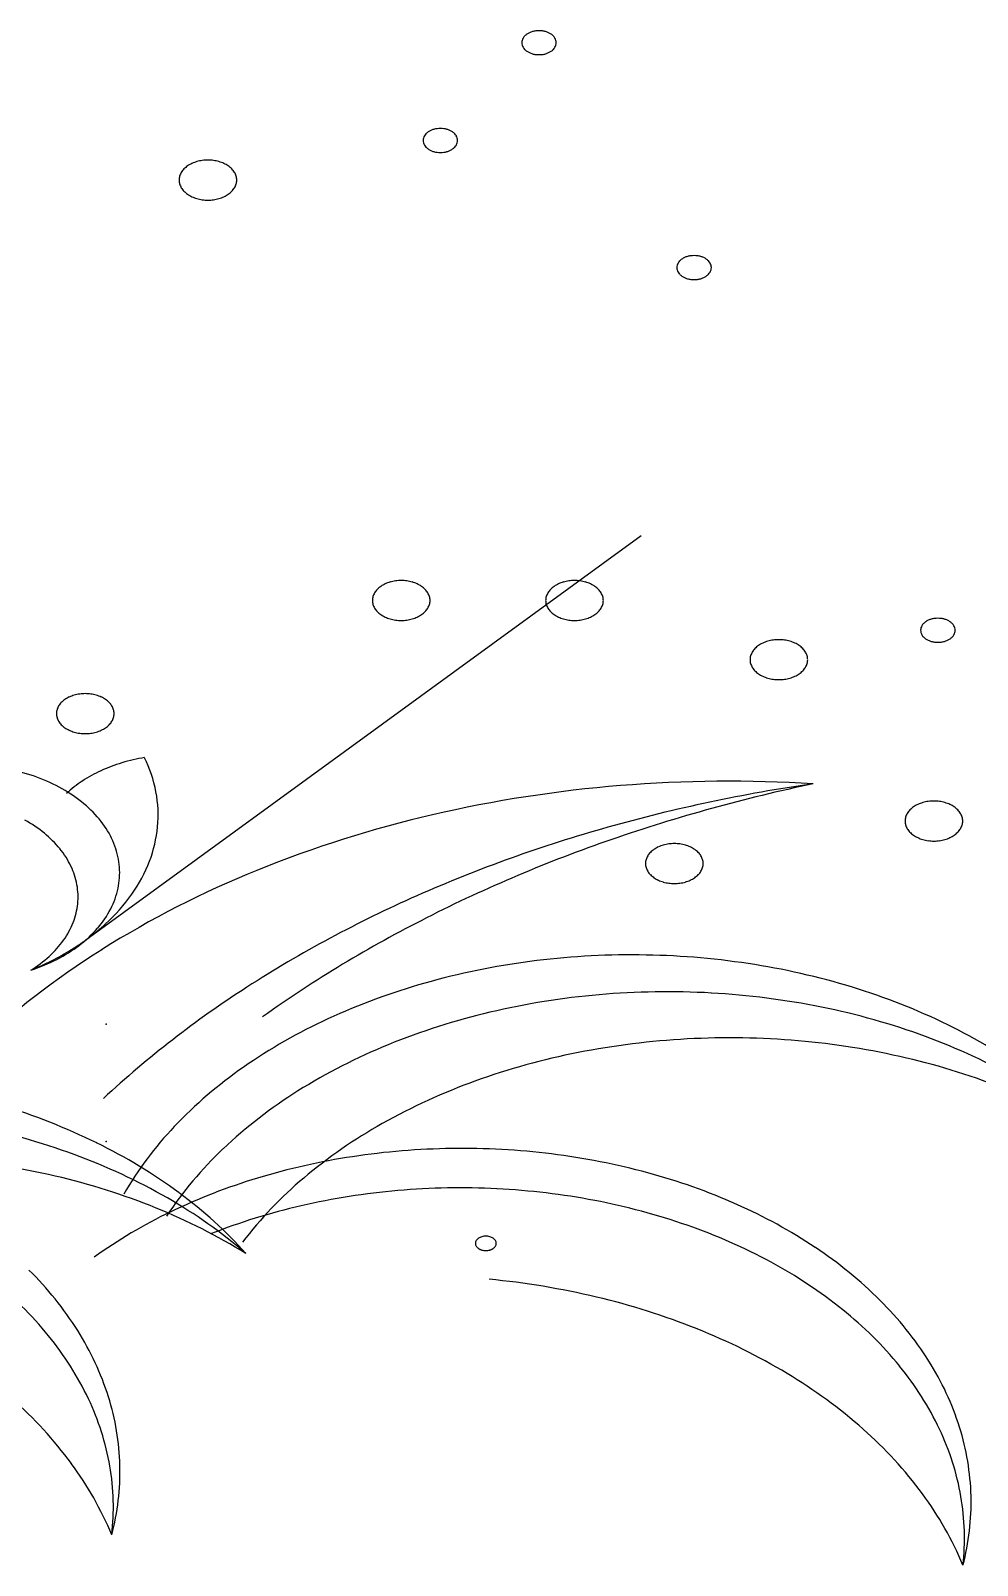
# Model space of a CAD drawing. Header units: millimetres. Extents: x 22565 to 38821, y 15578 to 26720.
# Drawn here: x 32014.7 to 32159.2, y 20172.5 to 20406.9 of the extents above; entities that cross this region are included whole.
import ezdxf

# ---------------------------------------------------------------- set-up
doc = ezdxf.new("R2010")
doc.units = ezdxf.units.MM

# ---------------------------------------------------------------- blocks, each defined once
blk = doc.blocks.new('A$C58B90030')
blk.add_line((493.64, 352.4), (578.44, 414.18))
for centre, radius, start, end in [((561.65, 489.39), 1.45, 148.9878, 163.819), ((561.9, 489.23), 1.76, 135.8742, 148.9552), ((562.21, 488.94), 2.18, 124.5741, 135.9006), ((562.49, 488.53), 2.67, 114.7365, 124.6225), ((562.7, 488.09), 3.16, 105.9423, 114.7864), ((562.81, 487.72), 3.55, 97.8043, 105.9874), ((562.84, 487.51), 3.76, 89.9804, 97.8451), ((562.84, 487.51), 3.76, 82.1549, 90.0196), ((562.87, 487.72), 3.55, 74.0126, 82.1957), ((562.98, 488.09), 3.16, 65.2136, 74.0577), ((563.19, 488.53), 2.67, 55.3775, 65.2635), ((563.47, 488.94), 2.18, 44.0994, 55.4259), ((563.77, 489.23), 1.76, 31.0448, 44.1258), ((564.03, 489.39), 1.45, 16.181, 31.0122), ((561.5, 489.43), 1.3, 163.936, 179.9195), ((561.5, 489.44), 1.3, 180.0805, 196.064), ((561.65, 489.48), 1.45, 196.181, 211.0122), ((561.9, 489.64), 1.76, 211.0448, 224.1258), ((562.21, 489.93), 2.18, 224.0994, 235.4259), ((562.49, 490.34), 2.67, 235.3775, 245.2635), ((562.7, 490.78), 3.16, 245.2136, 254.0577), ((562.81, 491.15), 3.55, 254.0126, 262.1957), ((562.84, 491.37), 3.76, 262.1549, 270.0196), ((562.84, 491.37), 3.76, 269.9804, 277.8451), ((562.87, 491.15), 3.55, 277.8043, 285.9874), ((562.98, 490.78), 3.16, 285.9423, 294.7864), ((563.19, 490.34), 2.67, 294.7365, 304.6225), ((563.47, 489.93), 2.18, 304.5741, 315.9006), ((563.77, 489.64), 1.76, 315.8742, 328.9552), ((564.03, 489.48), 1.45, 328.9878, 343.819), ((564.18, 489.43), 1.3, 0.0805, 16.064), ((564.18, 489.44), 1.3, 343.936, 359.9195), ((547.42, 473.6), 2.67, 114.7365, 124.6225), ((547.63, 473.16), 3.16, 105.9423, 114.7864), ((547.74, 472.78), 3.55, 97.8043, 105.9874), ((547.77, 472.57), 3.76, 89.9804, 97.8451), ((547.77, 472.57), 3.76, 82.1549, 90.0196), ((547.8, 472.78), 3.55, 74.0126, 82.1957), ((547.91, 473.16), 3.16, 65.2136, 74.0577), ((548.12, 473.6), 2.67, 55.3775, 65.2635), ((546.43, 474.5), 1.3, 163.936, 179.9195), ((546.43, 474.5), 1.3, 180.0805, 196.064), ((546.58, 474.45), 1.45, 148.9878, 163.819), ((546.58, 474.55), 1.45, 196.181, 211.0122), ((546.84, 474.29), 1.76, 135.8742, 148.9552), ((546.84, 474.7), 1.76, 211.0448, 224.1258), ((547.14, 474), 2.18, 124.5741, 135.9006), ((548.4, 474), 2.18, 44.0994, 55.4259), ((548.71, 474.29), 1.76, 31.0448, 44.1258), ((548.71, 474.7), 1.76, 315.8742, 328.9552), ((548.96, 474.45), 1.45, 16.181, 31.0122), ((548.96, 474.55), 1.45, 328.9878, 343.819), ((549.11, 474.5), 1.3, 0.0805, 16.064), ((549.11, 474.5), 1.3, 343.936, 359.9195), ((512.03, 466.21), 5.26, 105.9423, 114.7864), ((512.21, 465.59), 5.91, 97.8043, 105.9874), ((512.27, 465.23), 6.27, 89.9804, 97.8451), ((512.27, 465.23), 6.27, 82.1549, 90.0196), ((512.33, 465.59), 5.91, 74.0126, 82.1957), ((512.51, 466.21), 5.26, 65.2136, 74.0577), ((547.14, 475), 2.18, 224.0994, 235.4259), ((547.42, 475.4), 2.67, 235.3775, 245.2635), ((547.63, 475.84), 3.16, 245.2136, 254.0577), ((547.74, 476.21), 3.55, 254.0126, 262.1957), ((547.77, 476.43), 3.76, 262.1549, 270.0196), ((547.77, 476.43), 3.76, 269.9804, 277.8451), ((547.8, 476.21), 3.55, 277.8043, 285.9874), ((547.91, 475.84), 3.16, 285.9423, 294.7864), ((548.12, 475.4), 2.67, 294.7365, 304.6225), ((548.4, 475), 2.18, 304.5741, 315.9006), ((510.03, 468.44), 2.17, 163.936, 179.9195), ((510.28, 468.37), 2.42, 148.9878, 163.819), ((510.71, 468.11), 2.93, 135.8742, 148.9552), ((511.22, 467.62), 3.63, 124.5741, 135.9006), ((511.69, 466.94), 4.45, 114.7365, 124.6225), ((512.85, 466.94), 4.45, 55.3775, 65.2635), ((513.32, 467.62), 3.63, 44.0994, 55.4259), ((513.83, 468.11), 2.93, 31.0448, 44.1258), ((514.26, 468.37), 2.42, 16.181, 31.0122), ((514.51, 468.44), 2.17, 0.0805, 16.064), ((510.03, 468.45), 2.17, 180.0805, 196.064), ((510.28, 468.53), 2.42, 196.181, 211.0122), ((510.71, 468.79), 2.93, 211.0448, 224.1258), ((511.22, 469.28), 3.63, 224.0994, 235.4259), ((513.32, 469.28), 3.63, 304.5741, 315.9006), ((513.83, 468.79), 2.93, 315.8742, 328.9552), ((514.26, 468.53), 2.42, 328.9878, 343.819), ((514.51, 468.45), 2.17, 343.936, 359.9195), ((511.69, 469.95), 4.45, 235.3775, 245.2635), ((512.03, 470.68), 5.26, 245.2136, 254.0577), ((512.21, 471.31), 5.91, 254.0126, 262.1957), ((512.27, 471.66), 6.27, 262.1549, 270.0196), ((512.27, 471.66), 6.27, 269.9804, 277.8451), ((512.33, 471.31), 5.91, 277.8043, 285.9874), ((512.51, 470.68), 5.26, 285.9423, 294.7864), ((512.85, 469.95), 4.45, 294.7365, 304.6225), ((585.18, 455.08), 1.3, 163.936, 179.9195), ((585.18, 455.08), 1.3, 180.0805, 196.064), ((585.32, 455.03), 1.45, 148.9878, 163.819), ((585.58, 454.87), 1.76, 135.8742, 148.9552), ((585.89, 454.58), 2.18, 124.5741, 135.9006), ((586.17, 454.18), 2.67, 114.7365, 124.6225), ((586.37, 453.74), 3.16, 105.9423, 114.7864), ((586.48, 453.36), 3.55, 97.8043, 105.9874), ((586.52, 453.15), 3.76, 89.9804, 97.8451), ((586.52, 453.15), 3.76, 82.1549, 90.0196), ((586.55, 453.36), 3.55, 74.0126, 82.1957), ((586.66, 453.74), 3.16, 65.2136, 74.0577), ((586.87, 454.18), 2.67, 55.3775, 65.2635), ((587.15, 454.58), 2.18, 44.0994, 55.4259), ((587.45, 454.87), 1.76, 31.0448, 44.1258), ((587.71, 455.03), 1.45, 16.181, 31.0122), ((587.86, 455.08), 1.3, 0.0805, 16.064), ((587.86, 455.08), 1.3, 343.936, 359.9195), ((585.32, 455.13), 1.45, 196.181, 211.0122), ((585.58, 455.28), 1.76, 211.0448, 224.1258), ((585.89, 455.58), 2.18, 224.0994, 235.4259), ((586.17, 455.98), 2.67, 235.3775, 245.2635), ((586.37, 456.42), 3.16, 245.2136, 254.0577), ((586.48, 456.8), 3.55, 254.0126, 262.1957), ((586.52, 457.01), 3.76, 262.1549, 270.0196), ((586.52, 457.01), 3.76, 269.9804, 277.8451), ((586.55, 456.8), 3.55, 277.8043, 285.9874), ((586.66, 456.42), 3.16, 285.9423, 294.7864), ((586.87, 455.98), 2.67, 294.7365, 304.6225), ((587.15, 455.58), 2.18, 304.5741, 315.9006), ((587.45, 455.28), 1.76, 315.8742, 328.9552), ((587.71, 455.13), 1.45, 328.9878, 343.819), ((540.23, 403.89), 2.93, 135.8742, 148.9552), ((540.74, 403.4), 3.63, 124.5741, 135.9006), ((541.21, 402.73), 4.45, 114.7365, 124.6225), ((541.55, 402), 5.26, 105.9423, 114.7864), ((541.74, 401.37), 5.91, 97.8043, 105.9874), ((541.79, 401.02), 6.27, 89.9804, 97.8451), ((541.8, 401.02), 6.27, 82.1549, 90.0196), ((541.85, 401.37), 5.91, 74.0126, 82.1957), ((542.03, 402), 5.26, 65.2136, 74.0577), ((542.37, 402.73), 4.45, 55.3775, 65.2635), ((542.84, 403.4), 3.63, 44.0994, 55.4259), ((543.35, 403.89), 2.93, 31.0448, 44.1258), ((566.69, 403.89), 2.93, 135.8742, 148.9552), ((567.2, 403.4), 3.63, 124.5741, 135.9006), ((567.67, 402.73), 4.45, 114.7365, 124.6225), ((568.01, 402), 5.26, 105.9423, 114.7864), ((568.2, 401.37), 5.91, 97.8043, 105.9874), ((568.25, 401.02), 6.27, 89.9804, 97.8451), ((568.26, 401.02), 6.27, 82.1549, 90.0196), ((568.31, 401.37), 5.91, 74.0126, 82.1957), ((568.49, 402), 5.26, 65.2136, 74.0577), ((568.83, 402.73), 4.45, 55.3775, 65.2635), ((569.3, 403.4), 3.63, 44.0994, 55.4259), ((569.81, 403.89), 2.93, 31.0448, 44.1258), ((539.56, 404.23), 2.17, 163.936, 179.9195), ((539.56, 404.24), 2.17, 180.0805, 196.064), ((539.8, 404.15), 2.42, 148.9878, 163.819), ((539.8, 404.31), 2.42, 196.181, 211.0122), ((543.78, 404.15), 2.42, 16.181, 31.0122), ((543.78, 404.31), 2.42, 328.9878, 343.819), ((544.03, 404.23), 2.17, 0.0805, 16.064), ((544.03, 404.24), 2.17, 343.936, 359.9195), ((566.02, 404.23), 2.17, 163.936, 179.9195), ((566.02, 404.24), 2.17, 180.0805, 196.064), ((566.26, 404.15), 2.42, 148.9878, 163.819), ((566.26, 404.31), 2.42, 196.181, 211.0122), ((570.24, 404.15), 2.42, 16.181, 31.0122), ((570.24, 404.31), 2.42, 328.9878, 343.819), ((570.49, 404.23), 2.17, 0.0805, 16.064), ((570.49, 404.24), 2.17, 343.936, 359.9195), ((540.23, 404.57), 2.93, 211.0448, 224.1258), ((540.74, 405.06), 3.63, 224.0994, 235.4259), ((541.21, 405.74), 4.45, 235.3775, 245.2635), ((541.55, 406.47), 5.26, 245.2136, 254.0577), ((541.74, 407.09), 5.91, 254.0126, 262.1957), ((541.79, 407.45), 6.27, 262.1549, 270.0196), ((541.8, 407.45), 6.27, 269.9804, 277.8451), ((541.85, 407.09), 5.91, 277.8043, 285.9874), ((542.03, 406.47), 5.26, 285.9423, 294.7864), ((542.37, 405.74), 4.45, 294.7365, 304.6225), ((542.84, 405.06), 3.63, 304.5741, 315.9006), ((543.35, 404.57), 2.93, 315.8742, 328.9552), ((566.69, 404.57), 2.93, 211.0448, 224.1258), ((567.2, 405.06), 3.63, 224.0994, 235.4259), ((567.67, 405.74), 4.45, 235.3775, 245.2635), ((568.01, 406.47), 5.26, 245.2136, 254.0577), ((568.2, 407.09), 5.91, 254.0126, 262.1957), ((568.25, 407.45), 6.27, 262.1549, 270.0196), ((568.26, 407.45), 6.27, 269.9804, 277.8451), ((568.31, 407.09), 5.91, 277.8043, 285.9874), ((568.49, 406.47), 5.26, 285.9423, 294.7864), ((568.83, 405.74), 4.45, 294.7365, 304.6225), ((569.3, 405.06), 3.63, 304.5741, 315.9006), ((569.81, 404.57), 2.93, 315.8742, 328.9552), ((623.12, 399.18), 2.18, 124.5741, 135.9006), ((623.4, 398.78), 2.67, 114.7365, 124.6225), ((623.61, 398.34), 3.16, 105.9423, 114.7864), ((623.72, 397.96), 3.55, 97.8043, 105.9874), ((623.75, 397.75), 3.76, 89.9804, 97.8451), ((623.75, 397.75), 3.76, 82.1549, 90.0196), ((623.78, 397.96), 3.55, 74.0126, 82.1957), ((623.89, 398.34), 3.16, 65.2136, 74.0577), ((624.1, 398.78), 2.67, 55.3775, 65.2635), ((624.38, 399.18), 2.18, 44.0994, 55.4259), ((622.41, 399.68), 1.3, 163.936, 179.9195), ((622.41, 399.68), 1.3, 180.0805, 196.064), ((622.56, 399.63), 1.45, 148.9878, 163.819), ((622.56, 399.73), 1.45, 196.181, 211.0122), ((622.82, 399.47), 1.76, 135.8742, 148.9552), ((622.82, 399.88), 1.76, 211.0448, 224.1258), ((623.12, 400.18), 2.18, 224.0994, 235.4259), ((624.38, 400.18), 2.18, 304.5741, 315.9006), ((624.69, 399.47), 1.76, 31.0448, 44.1258), ((624.69, 399.88), 1.76, 315.8742, 328.9552), ((624.94, 399.63), 1.45, 16.181, 31.0122), ((624.94, 399.73), 1.45, 328.9878, 343.819), ((625.09, 399.68), 1.3, 0.0805, 16.064), ((625.09, 399.68), 1.3, 343.936, 359.9195), ((597.48, 395.11), 2.42, 148.9878, 163.819), ((597.91, 394.85), 2.93, 135.8742, 148.9552), ((598.42, 394.36), 3.63, 124.5741, 135.9006), ((598.88, 393.68), 4.45, 114.7365, 124.6225), ((599.23, 392.95), 5.26, 105.9423, 114.7864), ((599.41, 392.33), 5.91, 97.8043, 105.9874), ((599.46, 391.97), 6.27, 89.9804, 97.8451), ((599.47, 391.97), 6.27, 82.1549, 90.0196), ((599.52, 392.33), 5.91, 74.0126, 82.1957), ((599.7, 392.95), 5.26, 65.2136, 74.0577), ((600.05, 393.68), 4.45, 55.3775, 65.2635), ((600.52, 394.36), 3.63, 44.0994, 55.4259), ((601.02, 394.85), 2.93, 31.0448, 44.1258), ((601.45, 395.11), 2.42, 16.181, 31.0122), ((623.4, 400.58), 2.67, 235.3775, 245.2635), ((623.61, 401.02), 3.16, 245.2136, 254.0577), ((623.72, 401.39), 3.55, 254.0126, 262.1957), ((623.75, 401.61), 3.76, 262.1549, 270.0196), ((623.75, 401.61), 3.76, 269.9804, 277.8451), ((623.78, 401.39), 3.55, 277.8043, 285.9874), ((623.89, 401.02), 3.16, 285.9423, 294.7864), ((624.1, 400.58), 2.67, 294.7365, 304.6225), ((597.23, 395.19), 2.17, 163.936, 179.9195), ((597.23, 395.19), 2.17, 180.0805, 196.064), ((597.48, 395.27), 2.42, 196.181, 211.0122), ((597.91, 395.53), 2.93, 211.0448, 224.1258), ((601.02, 395.53), 2.93, 315.8742, 328.9552), ((601.45, 395.27), 2.42, 328.9878, 343.819), ((601.7, 395.19), 2.17, 0.0805, 16.064), ((601.7, 395.19), 2.17, 343.936, 359.9195), ((598.42, 396.02), 3.63, 224.0994, 235.4259), ((598.88, 396.69), 4.45, 235.3775, 245.2635), ((599.23, 397.43), 5.26, 245.2136, 254.0577), ((599.41, 398.05), 5.91, 254.0126, 262.1957), ((599.46, 398.41), 6.27, 262.1549, 270.0196), ((599.47, 398.41), 6.27, 269.9804, 277.8451), ((599.52, 398.05), 5.91, 277.8043, 285.9874), ((599.7, 397.43), 5.26, 285.9423, 294.7864), ((600.05, 396.69), 4.45, 294.7365, 304.6225), ((600.52, 396.02), 3.63, 304.5741, 315.9006), ((492.96, 385.45), 4.45, 114.7365, 124.6225), ((493.3, 384.71), 5.26, 105.9423, 114.7864), ((493.49, 384.09), 5.91, 97.8043, 105.9874), ((493.54, 383.73), 6.27, 89.9804, 97.8451), ((493.54, 383.73), 6.27, 82.1549, 90.0196), ((493.6, 384.09), 5.91, 74.0126, 82.1957), ((493.78, 384.71), 5.26, 65.2136, 74.0577), ((494.12, 385.45), 4.45, 55.3775, 65.2635), ((491.31, 386.95), 2.17, 163.936, 179.9195), ((491.31, 386.95), 2.17, 180.0805, 196.064), ((491.55, 386.87), 2.42, 148.9878, 163.819), ((491.98, 386.61), 2.93, 135.8742, 148.9552), ((492.49, 386.12), 3.63, 124.5741, 135.9006), ((494.59, 386.12), 3.63, 44.0994, 55.4259), ((495.1, 386.61), 2.93, 31.0448, 44.1258), ((495.53, 386.87), 2.42, 16.181, 31.0122), ((495.78, 386.95), 2.17, 0.0805, 16.064), ((495.78, 386.95), 2.17, 343.936, 359.9195), ((491.55, 387.03), 2.42, 196.181, 211.0122), ((491.98, 387.29), 2.93, 211.0448, 224.1258), ((492.49, 387.78), 3.63, 224.0994, 235.4259), ((492.96, 388.46), 4.45, 235.3775, 245.2635), ((494.12, 388.46), 4.45, 294.7365, 304.6225), ((494.59, 387.78), 3.63, 304.5741, 315.9006), ((495.1, 387.29), 2.93, 315.8742, 328.9552), ((495.53, 387.03), 2.42, 328.9878, 343.819), ((493.3, 389.19), 5.26, 245.2136, 254.0577), ((493.49, 389.81), 5.91, 254.0126, 262.1957), ((493.54, 390.17), 6.27, 262.1549, 270.0196), ((493.54, 390.17), 6.27, 269.9804, 277.8451), ((493.6, 389.81), 5.91, 277.8043, 285.9874), ((493.78, 389.19), 5.26, 285.9423, 294.7864), ((506.98, 353.13), 27.45, 99.1614, 106.5791), ((483.92, 371.13), 20.78, 10.7648, 25.9343), ((475.98, 349.58), 29.47, 67.6657, 76.3093), ((504.74, 358.92), 21.22, 114.4827, 123.2897), ((506.16, 355.82), 24.63, 106.5459, 114.519), ((477.6, 353.48), 25.25, 58.1324, 67.7147), ((502.8, 361.84), 17.72, 123.2535, 133.1874), ((591.12, 179.58), 197.01, 94.6104, 103.0744), ((639.22, 135.6), 243.09, 98.1582, 105.7287), ((656.73, 128.09), 253.53, 101.8367, 109.061), ((591.89, 172.1), 204.53, 86.4021, 94.6571), ((479.99, 357.29), 20.75, 47.2603, 58.1827), ((485.41, 371.46), 19.26, 354.6734, 10.6285), ((622.56, 369.04), 4.45, 114.7365, 124.6225), ((622.9, 368.3), 5.26, 105.9423, 114.7864), ((623.09, 367.68), 5.91, 97.8043, 105.9874), ((623.14, 367.32), 6.27, 89.9804, 97.8451), ((623.15, 367.32), 6.27, 82.1549, 90.0196), ((623.2, 367.68), 5.91, 74.0126, 82.1957), ((623.38, 368.3), 5.26, 65.2136, 74.0577), ((623.72, 369.04), 4.45, 55.3775, 65.2635), ((474.6, 353.03), 20.15, 50.9241, 61.2113), ((482.74, 360.24), 16.72, 34.678, 47.2957), ((586.64, 198.18), 177.88, 103.0235, 112.0851), ((620.91, 370.54), 2.17, 163.936, 179.9195), ((620.91, 370.54), 2.17, 180.0805, 196.064), ((621.15, 370.46), 2.42, 148.9878, 163.819), ((621.59, 370.2), 2.93, 135.8742, 148.9552), ((622.09, 369.71), 3.63, 124.5741, 135.9006), ((624.19, 369.71), 3.63, 44.0994, 55.4259), ((624.7, 370.2), 2.93, 31.0448, 44.1258), ((625.13, 370.46), 2.42, 16.181, 31.0122), ((625.38, 370.54), 2.17, 0.0805, 16.064), ((625.38, 370.54), 2.17, 343.936, 359.9195), ((477.01, 355.98), 16.34, 39.1341, 50.9652), ((485.24, 361.98), 13.68, 20.2418, 34.6648), ((484.65, 371.58), 20.03, 338.9753, 354.5225), ((632.46, 159.11), 218.63, 105.6931, 113.819), ((621.15, 370.62), 2.42, 196.181, 211.0122), ((621.59, 370.88), 2.93, 211.0448, 224.1258), ((622.09, 371.37), 3.63, 224.0994, 235.4259), ((622.56, 372.05), 4.45, 235.3775, 245.2635), ((623.72, 372.05), 4.45, 294.7365, 304.6225), ((624.19, 371.37), 3.63, 304.5741, 315.9006), ((624.7, 370.88), 2.93, 315.8742, 328.9552), ((625.13, 370.62), 2.42, 328.9878, 343.819), ((479.39, 357.91), 13.27, 25.555, 39.1418), ((486.88, 362.6), 11.92, 4.3445, 20.1461), ((647.53, 154.37), 225.69, 109.0313, 116.8388), ((581.95, 363.71), 2.93, 135.8742, 148.9552), ((582.45, 363.22), 3.63, 124.5741, 135.9006), ((582.92, 362.55), 4.45, 114.7365, 124.6225), ((583.27, 361.81), 5.26, 105.9423, 114.7864), ((583.45, 361.19), 5.91, 97.8043, 105.9874), ((583.5, 360.83), 6.27, 89.9804, 97.8451), ((583.51, 360.83), 6.27, 82.1549, 90.0196), ((583.56, 361.19), 5.91, 74.0126, 82.1957), ((583.74, 361.81), 5.26, 65.2136, 74.0577), ((584.08, 362.55), 4.45, 55.3775, 65.2635), ((584.55, 363.22), 3.63, 44.0994, 55.4259), ((585.06, 363.71), 2.93, 31.0448, 44.1258), ((622.9, 372.78), 5.26, 245.2136, 254.0577), ((623.09, 373.4), 5.91, 254.0126, 262.1957), ((623.14, 373.76), 6.27, 262.1549, 270.0196), ((623.15, 373.76), 6.27, 269.9804, 277.8451), ((623.2, 373.4), 5.91, 277.8043, 285.9874), ((623.38, 372.78), 5.26, 285.9423, 294.7864), ((481.18, 358.79), 11.28, 10.3509, 25.4934), ((487.24, 362.66), 11.56, 348.0537, 4.1861), ((481.84, 372.7), 23.05, 324.7285, 338.8877), ((581.27, 364.05), 2.17, 163.936, 179.9195), ((581.27, 364.05), 2.17, 180.0805, 196.064), ((581.51, 363.97), 2.42, 148.9878, 163.819), ((581.51, 364.13), 2.42, 196.181, 211.0122), ((585.49, 363.97), 2.42, 16.181, 31.0122), ((585.49, 364.13), 2.42, 328.9878, 343.819), ((585.74, 364.05), 2.17, 0.0805, 16.064), ((585.74, 364.05), 2.17, 343.936, 359.9195), ((576.54, 222.66), 151.4, 112.0281, 122.1192), ((581.95, 364.39), 2.93, 211.0448, 224.1258), ((582.45, 364.88), 3.63, 224.0994, 235.4259), ((582.92, 365.55), 4.45, 235.3775, 245.2635), ((583.27, 366.29), 5.26, 245.2136, 254.0577), ((583.45, 366.91), 5.91, 254.0126, 262.1957), ((583.5, 367.27), 6.27, 262.1549, 270.0196), ((583.51, 367.27), 6.27, 269.9804, 277.8451), ((583.56, 366.91), 5.91, 277.8043, 285.9874), ((583.74, 366.29), 5.26, 285.9423, 294.7864), ((584.08, 365.55), 4.45, 294.7365, 304.6225), ((584.55, 364.88), 3.63, 304.5741, 315.9006), ((585.06, 364.39), 2.93, 315.8742, 328.9552), ((481.96, 358.95), 10.48, 354.3209, 10.2148), ((477.67, 375.65), 28.16, 312.3261, 324.7188), ((486.24, 362.91), 12.59, 332.6796, 347.9175), ((620.05, 186.9), 188.19, 113.7798, 122.7608), ((481.52, 359.03), 10.93, 338.7091, 354.1726), ((484.12, 364.02), 14.98, 319.0531, 332.6256), ((479.98, 359.65), 12.59, 324.5497, 338.6241), ((473.14, 380.6), 34.87, 301.6139, 312.3613), ((481.42, 366.35), 18.55, 307.2972, 319.0683), ((633.1, 182.63), 193.95, 116.8069, 125.4451), ((477.71, 361.26), 15.37, 312.22, 324.5411), ((561.37, 246.6), 123.06, 122.0608, 133.6488), ((469.22, 386.9), 42.29, 292.2145, 301.6624), ((475.25, 363.95), 19.02, 301.5632, 312.255), ((476.72, 373.76), 27.36, 288.0788, 297.1628), ((478.77, 369.79), 22.89, 297.1121, 307.3429), ((576.96, 230.93), 119.17, 89.4346, 97.4792), ((577.05, 231.44), 118.66, 81.4089, 89.4766), ((576, 237.58), 112.45, 97.4356, 105.7983), ((578.27, 238.97), 111.03, 73.0191, 81.4531), ((602.85, 213.43), 156.57, 122.7214, 132.875), ((572.51, 249.59), 99.94, 105.75, 114.7976), ((582.18, 251.48), 97.92, 63.8961, 73.0682), ((581.95, 228.58), 115.85, 94.9127, 103.2767), ((582.45, 223.96), 120.5, 86.8104, 94.9576), ((582.7, 226.96), 117.48, 78.5687, 86.8549), ((565.86, 263.81), 84.25, 114.7441, 124.8847), ((579.28, 239.52), 104.59, 103.2277, 112.1828), ((584.77, 236.74), 107.49, 69.8238, 78.6166), ((589.95, 250.58), 92.71, 60.172, 69.8775), ((589.25, 265.73), 82.02, 53.6262, 63.95), ((573.38, 253.77), 89.16, 112.1279, 122.09), ((591.71, 219.66), 117.76, 93.0348, 101.2213), ((591.95, 216.79), 120.64, 85.0222, 93.0778), ((592.44, 221.39), 116.02, 76.7973, 85.0657), ((556.7, 276.83), 68.33, 124.8331, 136.4939), ((589.73, 229.2), 108.02, 101.1752, 109.8477), ((595.06, 232.18), 104.92, 68.0019, 76.8447), ((584.72, 242.82), 93.51, 109.796, 119.3454), ((564.56, 267.71), 72.67, 122.0339, 133.4524), ((452.2, 233.44), 97.92, 63.8961, 73.0682), ((454.79, 218.7), 107.49, 69.8238, 78.6166), ((546.87, 286.13), 54.8, 136.4678, 149.977), ((576.64, 257.04), 77.15, 119.2903, 130.1468), ((459.26, 247.69), 82.02, 53.6262, 63.95), ((462.46, 203.35), 116.02, 76.7973, 85.0657), ((459.97, 232.54), 92.71, 60.172, 69.8775), ((554.46, 278.3), 58.04, 133.4149, 146.6802), ((549.85, 216.9), 103.54, 98.6015, 106.848), ((550.97, 209.99), 110.54, 90.7487, 98.6428), ((551.06, 209.34), 111.2, 82.9251, 90.788), ((551.85, 215.11), 105.37, 74.8152, 82.9658), ((554.83, 225.8), 94.28, 66.0809, 74.86), ((465.08, 214.14), 104.92, 68.0019, 76.8447), ((546.33, 228.27), 91.64, 106.8021, 115.7489), ((566.78, 268.66), 61.91, 130.1023, 142.6758), ((550.85, 204.01), 110.5, 87.1086, 94.9674), ((551.04, 206.42), 108.08, 79.1726, 87.1484), ((468.25, 246.84), 76.19, 49.1648, 60.2289), ((468.64, 260.31), 66.29, 41.7771, 53.6762), ((548.14, 217.64), 96.58, 102.9442, 111.5424), ((550.41, 208.11), 106.38, 94.9271, 102.988), ((552.7, 214.71), 99.63, 70.7936, 79.2152), ((560.63, 238.71), 80.12, 56.3439, 66.1306), ((539.99, 241.26), 77.19, 115.6985, 125.7317), ((470.86, 228.22), 89.69, 58.2363, 68.0549), ((554.7, 305), 2.13, 97.8043, 105.9874), ((554.71, 304.87), 2.26, 89.9804, 97.8451), ((554.72, 304.87), 2.26, 82.1549, 90.0196), ((554.74, 305), 2.13, 74.0126, 82.1957), ((556.97, 226.73), 86.88, 61.6133, 70.8412), ((553.91, 306.03), 0.78, 163.936, 179.9195), ((553.91, 306.03), 0.78, 180.0805, 196.064), ((554, 306), 0.873, 148.9878, 163.819), ((554, 306.06), 0.873, 196.181, 211.0122), ((554.15, 305.91), 1.05, 135.8742, 148.9552), ((554.15, 306.15), 1.05, 211.0448, 224.1258), ((554.34, 305.73), 1.31, 124.5741, 135.9006), ((554.34, 306.33), 1.31, 224.0994, 235.4259), ((554.51, 305.49), 1.6, 114.7365, 124.6225), ((554.51, 306.57), 1.6, 235.3775, 245.2635), ((554.63, 305.22), 1.89, 105.9423, 114.7864), ((554.63, 306.84), 1.89, 245.2136, 254.0577), ((554.7, 307.06), 2.13, 254.0126, 262.1957), ((554.71, 307.19), 2.26, 262.1549, 270.0196), ((554.72, 307.19), 2.26, 269.9804, 277.8451), ((554.74, 307.06), 2.13, 277.8043, 285.9874), ((554.8, 305.22), 1.89, 65.2136, 74.0577), ((554.8, 306.84), 1.89, 285.9423, 294.7864), ((554.92, 305.49), 1.6, 55.3775, 65.2635), ((554.92, 306.57), 1.6, 294.7365, 304.6225), ((555.09, 305.73), 1.31, 44.0994, 55.4259), ((555.09, 306.33), 1.31, 304.5741, 315.9006), ((555.28, 305.91), 1.05, 31.0448, 44.1258), ((555.28, 306.15), 1.05, 315.8742, 328.9552), ((555.43, 306), 0.873, 16.181, 31.0122), ((555.43, 306.06), 0.873, 328.9878, 343.819), ((555.52, 306.03), 0.78, 0.0805, 16.064), ((555.52, 306.03), 0.78, 343.936, 359.9195), ((568.79, 250.86), 65.49, 45.1975, 56.3932), ((563.96, 239.53), 72.29, 51.2327, 61.6645), ((442.69, 254.96), 58.42, 39.2515, 51.2766), ((447.81, 264.53), 52.73, 32.2917, 45.2274), ((543.61, 180.08), 121.03, 76.6198, 84.5035), ((546.27, 190.94), 109.85, 68.25, 76.6607), ((572.68, 250.32), 58.42, 39.2515, 51.2766), ((577.8, 259.89), 52.73, 32.2917, 45.2274), ((451.33, 262), 47.27, 25.4135, 39.2599), ((455.64, 269.5), 43.46, 17.5533, 32.2659), ((551.94, 204.93), 94.75, 59.0122, 68.2956), ((560.39, 218.88), 78.44, 48.5288, 59.0595), ((581.31, 257.36), 47.27, 25.4135, 39.2599), ((585.62, 264.86), 43.46, 17.5533, 32.2659), ((440.32, 234.68), 63.52, 36.4436, 48.5649), ((457.81, 265.13), 40.08, 9.8931, 25.3474), ((460.35, 271.07), 38.5, 1.495, 17.4429), ((570.3, 230.04), 63.52, 36.4436, 48.5649), ((587.79, 260.49), 40.08, 9.8931, 25.3474), ((590.33, 266.43), 38.5, 1.495, 17.4429), ((449.62, 241.55), 51.95, 22.5816, 36.4397), ((460.5, 265.7), 37.33, 353.5474, 9.7476), ((460.74, 271.19), 38.1, 345.2754, 1.3336), ((579.61, 236.91), 51.95, 22.5816, 36.4397), ((590.48, 261.06), 37.33, 353.5474, 9.7476), ((590.73, 266.55), 38.1, 345.2754, 1.3336)]:
    blk.add_arc(centre, radius, start, end)
for p in [(496.74, 339.53), (496.74, 321.57)]:
    blk.add_point(p)

msp = doc.modelspace()

# ---------------------------------------------------------------- block references
msp.add_blockref('A$C58B90030', (31529.45, 19915.64))

doc.saveas('drawing.dxf')
